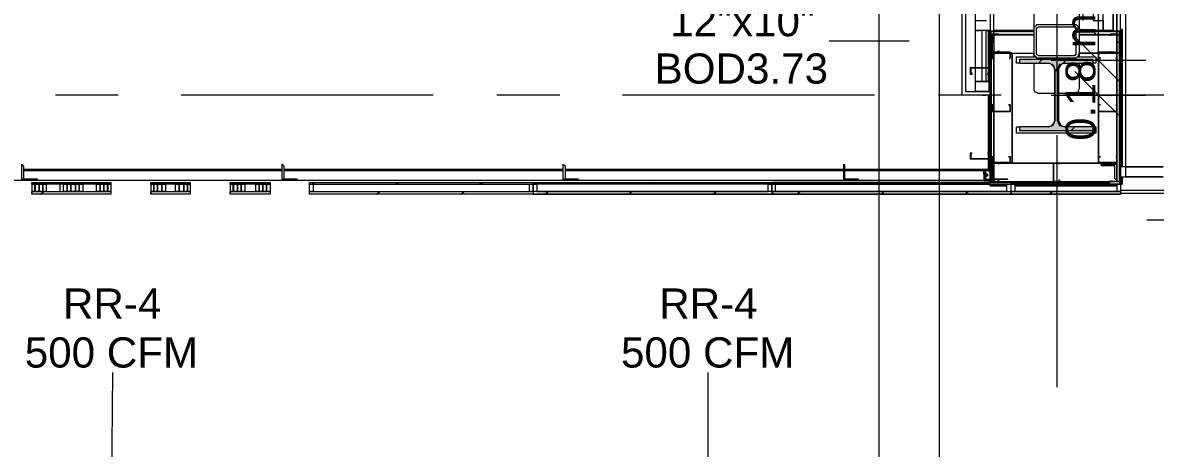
# Model space of a CAD drawing. Header units: metres. Extents: x -2 to 237, y -8 to 52.
# Drawn here: x 41.23 to 46.93, y 21.38 to 23.52 of the extents above; entities that cross this region are included whole.
import ezdxf

# ---------------------------------------------------------------- set-up
doc = ezdxf.new("R2010")
doc.units = ezdxf.units.M
doc.layers.add('HVAC - Ductos', color=5, linetype='Continuous', lineweight=0)
doc.layers.add('PDF2_Text', color=7, linetype='Continuous', lineweight=0)
doc.layers.add('PDF2_Geometry', color=7, linetype='Continuous', lineweight=0, true_color=0xaaaaaa)
doc.layers.add('PDF2_Solid Fills', color=7, linetype='Continuous', lineweight=0, true_color=0xffffff)
doc.styles.add('PDF Helvetica', font='')
doc.styles.get('PDF Helvetica').set_extended_font_data('Helvetica')

msp = doc.modelspace()

# ---------------------------------------------------------------- hatches: boundary and pattern name
at = {"layer": 'PDF2_Solid Fills', "lineweight": 0, "transparency": 33554559}
h = msp.add_hatch(color=256, dxfattribs=at)
h.paths.add_polyline_path([(46.3153, 23.4582), (46.3153, 23.4766), (46.0999, 23.4766), (46.0954, 23.3712), (46.1136, 23.3666), (46.1136, 23.4582)])
h.paths.add_polyline_path([(46.7505, 23.3666), (46.7505, 23.4766), (46.5444, 23.4766), (46.5444, 23.4582), (46.7322, 23.4582), (46.7322, 23.3666)])
h = msp.add_hatch(color=256, dxfattribs=at)
h.paths.add_polyline_path([(46.3153, 23.4583), (46.3153, 23.4766), (46.0954, 23.4766), (46.0954, 23.4583)])
h.paths.add_polyline_path([(46.5444, 23.4766), (46.5444, 23.4583), (46.7505, 23.4583), (46.7505, 23.4766)])
msp.add_hatch(color=256, dxfattribs=at).paths.add_polyline_path([(46.242, 22.9772), (46.6131, 22.9772), (46.6131, 22.9954), (46.4665, 23), (46.4481, 23), (46.4481, 23.0092), (46.4436, 23.0138), (46.439, 23.0138), (46.439, 23.0275), (46.4344, 23.0275), (46.4344, 23.2887), (46.439, 23.3025), (46.4436, 23.307), (46.4481, 23.3162), (46.6131, 23.3162), (46.6131, 23.3345), (46.242, 23.3345), (46.242, 23.3162), (46.4069, 23.3162), (46.4161, 23.307), (46.4161, 23.2979), (46.4207, 23.2979), (46.4161, 23.0184), (46.4115, 23.0092), (46.4069, 23.0046), (46.3885, 23), (46.242, 22.9954)])

# ---------------------------------------------------------------- linework, layer by layer
at = {"layer": 'HVAC - Ductos', "lineweight": 0}
msp.add_lwpolyline([(45.8387, 26.2118), (45.8387, 15.6922), (45.5364, 15.6922), (45.5364, 26.2118)], close=True, dxfattribs=at)
for points in [[(46.6406, 22.9176), (46.6406, 23.5682)], [(46.5214, 23.449), (46.6406, 23.3299), (46.7596, 23.2108)], [(45.6876, 23.4261), (45.2843, 23.4261)], [(46.8788, 23.3299), (46.6406, 23.3299), (46.4023, 23.3299)], [(46.5214, 23.2749), (46.6406, 23.1558), (46.7596, 23.0367)], [(46.4023, 23.1558), (46.6406, 23.1558), (46.8788, 23.1558)], [(46.8834, 22.5281), (50.8053, 22.5281), (52.8075, 22.5281), (55.8635, 22.5281)], [(41.674, 21.2086), (41.6786, 21.7584)], [(44.675, 21.2086), (44.675, 21.7584)]]:
    msp.add_lwpolyline(points, dxfattribs=at)
at = {"layer": 'PDF2_Geometry', "lineweight": 0}
for points in [[(46.0954, 32.0168), (46.0954, 23.4216), (46.1045, 23.4216), (46.1136, 23.4216), (46.1136, 23.4628), (46.1136, 32.0168)], [(46.7322, 32.0168), (46.7322, 23.4216), (46.7505, 23.4216), (46.7505, 32.0168)], [(46.5444, 23.4903), (46.5398, 23.4948), (46.5398, 23.4994), (46.5352, 23.504), (46.526, 23.5086), (46.5214, 23.5086), (46.5123, 23.5086), (46.3427, 23.5086), (46.3336, 23.5086), (46.329, 23.5086), (46.3245, 23.504), (46.3199, 23.4994), (46.3153, 23.4948), (46.3153, 23.4903), (46.3153, 23.362), (46.3153, 23.3574), (46.3199, 23.3528), (46.3245, 23.3483), (46.329, 23.3437), (46.3336, 23.3437), (46.3427, 23.3437), (46.5123, 23.3437), (46.5214, 23.3437), (46.526, 23.3437), (46.5352, 23.3483), (46.5398, 23.3528), (46.5398, 23.3574), (46.5444, 23.362)], [(46.3427, 23.4994), (46.5123, 23.4994), (46.5169, 23.4994), (46.5214, 23.4994), (46.5214, 23.4948), (46.526, 23.4948), (46.526, 23.4903), (46.526, 23.362), (46.526, 23.3574), (46.5214, 23.3574), (46.5214, 23.3528), (46.5169, 23.3528), (46.5123, 23.3528), (46.3427, 23.3528), (46.3382, 23.3528), (46.3336, 23.3574), (46.329, 23.3574), (46.329, 23.362), (46.329, 23.4903), (46.329, 23.4948), (46.3336, 23.4948), (46.3382, 23.4994)], [(46.0862, 23.2291), (46.0862, 23.4812)], [(46.0862, 23.2291), (46.0862, 23.4812)], [(46.0954, 23.3666), (46.0954, 23.4582), (46.0999, 23.4582), (46.0999, 23.4766), (46.3153, 23.4766), (46.0954, 23.4766), (46.0954, 23.4582), (46.1045, 23.4582), (46.3153, 23.4582), (46.1136, 23.4582), (46.1136, 23.3712), (46.1136, 23.3666), (46.1961, 23.3666), (46.2053, 23.3666), (46.2053, 22.8122), (46.1136, 22.8122), (46.2053, 22.8122), (46.6406, 22.8122), (46.2053, 22.8122), (46.2053, 23.3666), (46.1961, 23.3666), (46.1045, 23.3666)], [(46.1366, 23.4628), (46.1091, 23.4628), (46.1045, 23.4628), (46.1045, 23.3758), (46.1045, 23.3712), (46.1091, 23.3712), (46.1366, 23.3712), (46.1366, 23.3804), (46.1366, 23.3712), (46.1091, 23.3712), (46.1045, 23.3712), (46.1045, 23.3758), (46.1045, 23.4628), (46.1091, 23.4628), (46.1366, 23.4628), (46.1366, 23.4582)], [(46.3153, 23.4812), (46.1136, 23.4812)], [(46.7001, 23.3712), (46.7322, 23.3712), (46.7322, 23.3758), (46.7322, 23.4628), (46.7001, 23.4628), (46.7001, 23.4536), (46.7001, 23.4628), (46.7322, 23.4628), (46.7322, 23.3758), (46.7322, 23.3712), (46.7001, 23.3712), (46.7001, 23.3758)], [(46.7596, 23.4857), (46.7551, 23.4857), (46.7551, 23.4812), (46.7505, 23.4766), (46.7505, 22.7939), (46.7505, 23.4766), (46.7551, 23.4812), (46.7551, 23.4857), (46.7596, 23.4857), (46.7505, 23.4857), (46.7596, 23.4857), (46.7596, 22.7939)], [(46.7505, 23.4766), (46.7505, 22.7939)], [(46.1961, 23.3391), (46.1961, 23.3712), (46.1091, 23.3712), (46.1045, 23.3712), (46.1045, 23.3391), (46.1136, 23.3391), (46.1136, 23.3437), (46.1045, 23.3437), (46.1045, 23.3712), (46.1091, 23.3712), (46.1961, 23.3712), (46.1961, 23.3437), (46.1916, 23.3437), (46.1916, 23.3391)], [(46.1136, 23.3666), (46.1136, 23.0734), (46.1136, 22.8168), (46.1136, 23.0734)], [(46.6131, 23.3345), (46.242, 23.3345), (46.242, 23.3162), (46.3885, 23.3162), (46.4069, 23.3116), (46.4161, 23.2979), (46.4207, 23.2841), (46.4207, 23.0275), (46.4161, 23.0138), (46.4069, 23), (46.3885, 22.9954), (46.242, 22.9954), (46.242, 22.9772), (46.6131, 22.9772), (46.6131, 22.9954), (46.4665, 22.9954), (46.4481, 23), (46.439, 23.0138), (46.4344, 23.0275), (46.4344, 23.2841), (46.439, 23.2979), (46.4481, 23.3116), (46.4665, 23.3162), (46.6131, 23.3162)], [(46.7322, 23.3391), (46.7322, 23.3712), (46.6452, 23.3712), (46.6406, 23.3712), (46.6406, 23.3391), (46.6498, 23.3391), (46.6498, 23.3437), (46.6406, 23.3437), (46.6406, 23.3712), (46.6452, 23.3712), (46.7322, 23.3712), (46.7322, 23.3437), (46.7276, 23.3437), (46.7276, 23.3391)], [(46.0862, 23.2612), (46.0862, 23.2933), (45.9992, 23.2933), (45.9946, 23.2933), (45.9946, 23.2612), (46.0037, 23.2612), (46.0037, 23.2658), (45.9992, 23.2658), (45.9992, 23.2933), (46.0862, 23.2933), (46.0862, 23.2658), (46.0816, 23.2658), (46.0816, 23.2612)], [(46.022, 23.2245), (46.0908, 23.2245)], [(46.0862, 22.7801), (46.0862, 23.1558)], [(46.0862, 22.7801), (46.0862, 23.1558)], [(46.1045, 23.1055), (46.1045, 23.0779), (46.1045, 23.0734), (46.1091, 23.0734), (46.1961, 23.0734), (46.1961, 23.0779), (46.1961, 23.1055), (46.187, 23.1055), (46.1961, 23.1055), (46.1961, 23.0779), (46.1961, 23.0734), (46.1091, 23.0734), (46.1045, 23.0734), (46.1045, 23.0779), (46.1045, 23.1055), (46.1091, 23.1055)], [(46.6406, 23.1055), (46.6406, 23.0779), (46.6406, 23.0734), (46.6452, 23.0734), (46.7322, 23.0734), (46.7322, 23.0779), (46.7322, 23.1055), (46.7276, 23.1055), (46.7322, 23.1055), (46.7322, 23.0779), (46.7322, 23.0734), (46.6452, 23.0734), (46.6406, 23.0779), (46.6406, 23.1055), (46.6498, 23.1055)], [(41.2205, 22.8076), (41.225, 22.803), (41.2296, 22.7985), (41.2296, 22.7343), (41.2937, 22.7343), (41.2983, 22.7343), (41.2983, 22.7297), (41.2205, 22.7297)], [(42.5307, 22.8076), (42.5353, 22.803), (42.5399, 22.7985), (42.5399, 22.7343), (42.5995, 22.7343), (42.6041, 22.7343), (42.6087, 22.7297), (42.5307, 22.7297)], [(43.9465, 22.8076), (43.9511, 22.803), (43.9557, 22.7985), (43.9557, 22.7343), (44.0152, 22.7343), (44.0198, 22.7343), (44.0244, 22.7297), (43.9465, 22.7297)], [(45.3577, 22.8076), (45.3623, 22.803), (45.3623, 22.7985), (45.3623, 22.7343), (45.4264, 22.7343), (45.431, 22.7343), (45.431, 22.7297), (45.3577, 22.7297)], [(45.9946, 22.8626), (45.9946, 22.8352), (45.9992, 22.8352), (46.0862, 22.8352), (46.0862, 22.8626), (46.0816, 22.8626), (46.0862, 22.8626), (46.0862, 22.8352), (45.9992, 22.8352), (45.9992, 22.8626), (46.0037, 22.8626)], [(46.1045, 22.8443), (46.1045, 22.8168), (46.1091, 22.8122), (46.1961, 22.8122), (46.1961, 22.8168), (46.1961, 22.8443), (46.187, 22.8443), (46.1961, 22.8443), (46.1961, 22.8168), (46.1091, 22.8168), (46.1045, 22.8168), (46.1045, 22.8443), (46.1091, 22.8443)], [(46.1366, 22.8122), (46.1091, 22.8122), (46.1045, 22.8122), (46.1045, 22.7251), (46.1045, 22.7205), (46.1091, 22.7205), (46.1366, 22.7205), (46.1366, 22.7297), (46.1366, 22.7205), (46.1091, 22.7205), (46.1045, 22.7251), (46.1045, 22.8122), (46.1091, 22.8122), (46.1366, 22.8122), (46.1366, 22.8076)], [(46.1045, 22.8076), (46.1091, 22.803), (46.1136, 22.7985), (46.1136, 22.7343), (46.1778, 22.7343), (46.1824, 22.7343), (46.1824, 22.7297), (46.1045, 22.7297)], [(46.1136, 22.8122), (46.1136, 22.7343)], [(46.4436, 22.8122), (46.4161, 22.8122), (46.4115, 22.8122), (46.4115, 22.7251), (46.4161, 22.7205), (46.4436, 22.7205), (46.4436, 22.7297), (46.4436, 22.7205), (46.4161, 22.7205), (46.4161, 22.7251), (46.4161, 22.8122), (46.4436, 22.8122), (46.4436, 22.8076)], [(46.6406, 22.8443), (46.6406, 22.8168), (46.6452, 22.8122), (46.7322, 22.8122), (46.7322, 22.8168), (46.7322, 22.8443), (46.7276, 22.8443), (46.7322, 22.8443), (46.7322, 22.8168), (46.6452, 22.8168), (46.6406, 22.8168), (46.6406, 22.8443), (46.6498, 22.8443)], [(46.7322, 22.7297), (46.7276, 22.7297), (46.723, 22.7343), (46.723, 22.7985), (46.6589, 22.7985), (46.6543, 22.803), (46.6543, 22.8076), (46.7322, 22.8076)], [(46.7001, 22.7205), (46.7276, 22.7205), (46.7322, 22.7205), (46.7322, 22.7251), (46.7322, 22.8122), (46.7276, 22.8122), (46.7001, 22.8122), (46.7001, 22.803), (46.7001, 22.8122), (46.7276, 22.8122), (46.7322, 22.8122), (46.7322, 22.7251), (46.7322, 22.7205), (46.7276, 22.7205), (46.7001, 22.7205), (46.7001, 22.7251)], [(41.2296, 22.7801), (42.1047, 22.7801), (42.5307, 22.7801), (42.1047, 22.7801)], [(42.5399, 22.7801), (43.438, 22.7801), (43.9465, 22.7801), (43.438, 22.7801)], [(43.9557, 22.7801), (44.7758, 22.7801)], [(44.7758, 22.7801), (45.3577, 22.7801)], [(46.0816, 22.7481), (46.0724, 22.7481), (46.0724, 22.7435), (46.0678, 22.7435), (46.0678, 22.7481), (46.0632, 22.7481), (46.0632, 22.7251), (46.0954, 22.7251), (46.0954, 22.7297), (46.0908, 22.7297), (46.0678, 22.7297), (46.0678, 22.7343), (46.0724, 22.7389), (46.0678, 22.7389), (46.0678, 22.7343), (46.0678, 22.7389), (46.0724, 22.7389), (46.0678, 22.7389), (46.0724, 22.7389), (46.0724, 22.7481), (46.0816, 22.7481), (46.0816, 22.7572), (46.0724, 22.7572), (46.0724, 22.7664), (46.0678, 22.7664), (46.0724, 22.7664), (46.0678, 22.7664), (46.0678, 22.7709), (46.0678, 22.7664), (46.0724, 22.7664), (46.0678, 22.7709), (46.0678, 22.7755), (46.0908, 22.7755), (46.0908, 22.7709), (46.0954, 22.7709), (46.0954, 22.7755), (46.0954, 22.7801), (46.0632, 22.7801), (46.0632, 22.7572), (46.0678, 22.7572), (46.0678, 22.7618), (46.0724, 22.7618), (46.0724, 22.7572), (46.0816, 22.7572)], [(46.7505, 22.7435), (46.778, 22.7435), (46.778, 22.7939), (46.7505, 22.7939)], [(46.9659, 22.7939), (46.778, 22.7939)], [(41.3075, 22.7068), (41.3075, 22.6701), (41.2891, 22.6701), (41.2891, 22.7068)], [(41.3258, 22.7068), (41.3258, 22.6701), (41.3075, 22.6701), (41.3075, 22.7068)], [(41.3441, 22.7068), (41.3441, 22.6701), (41.3258, 22.6701), (41.3258, 22.7068)], [(41.4495, 22.7068), (41.4495, 22.6701), (41.4311, 22.6701), (41.4311, 22.7068)], [(41.4678, 22.7068), (41.4678, 22.6701), (41.4495, 22.6701), (41.4495, 22.7068)], [(41.4908, 22.7068), (41.4908, 22.6701), (41.4678, 22.6701), (41.4678, 22.7068)], [(41.5091, 22.7068), (41.5091, 22.6701), (41.4908, 22.6701), (41.4908, 22.7068)], [(41.5274, 22.7068), (41.5274, 22.6701), (41.5091, 22.6701), (41.5091, 22.7068)], [(41.6144, 22.7068), (41.6144, 22.6701), (41.5961, 22.6701), (41.5961, 22.7068)], [(41.6328, 22.7068), (41.6328, 22.6701), (41.6144, 22.6701), (41.6144, 22.7068)], [(41.6511, 22.7068), (41.6511, 22.6701), (41.6328, 22.6701), (41.6328, 22.7068)], [(41.9031, 22.7068), (41.9031, 22.6701), (41.8847, 22.6701), (41.8847, 22.7068)], [(41.926, 22.7068), (41.926, 22.6701), (41.9031, 22.6701), (41.9031, 22.7068)], [(41.9443, 22.7068), (41.9443, 22.6701), (41.926, 22.6701), (41.926, 22.7068)], [(42.013, 22.7068), (42.013, 22.6701), (41.9947, 22.6701), (41.9947, 22.7068)], [(42.036, 22.7068), (42.036, 22.6701), (42.013, 22.6701), (42.013, 22.7068)], [(42.0543, 22.7068), (42.0543, 22.6701), (42.036, 22.6701), (42.036, 22.7068)], [(42.3063, 22.7068), (42.3063, 22.6701), (42.288, 22.6701), (42.288, 22.7068)], [(42.3246, 22.7068), (42.3246, 22.6701), (42.3063, 22.6701), (42.3063, 22.7068)], [(42.3429, 22.7068), (42.3429, 22.6701), (42.3246, 22.6701), (42.3246, 22.7068)], [(42.4163, 22.7068), (42.4163, 22.6701), (42.3979, 22.6701), (42.3979, 22.7068)], [(42.4345, 22.7068), (42.4345, 22.6701), (42.4163, 22.6701), (42.4163, 22.7068)], [(42.4529, 22.7068), (42.4529, 22.6701), (42.4345, 22.6701), (42.4345, 22.7068)], [(43.777, 22.6701), (43.777, 22.7068), (43.7954, 22.7068), (43.7954, 22.6701)], [(46.0954, 22.6977), (46.1778, 22.6977), (46.0954, 22.6977), (46.0954, 22.7068)], [(46.219, 22.6977), (46.7322, 22.6977)], [(46.7505, 22.7068), (46.7551, 22.7068), (46.7596, 22.7068), (46.7551, 22.7068)], [(46.7505, 22.7068), (46.7551, 22.7068), (46.7596, 22.7068), (46.7551, 22.7068)], [(46.7596, 22.7435), (46.7596, 22.7068)], [(46.7596, 22.7435), (46.7596, 22.7068)], [(41.6694, 22.6564), (41.2708, 22.6564), (41.2708, 22.6701), (41.6694, 22.6701)], [(42.068, 22.6564), (41.871, 22.6564), (41.871, 22.6701), (42.068, 22.6701)], [(42.4712, 22.6564), (42.2696, 22.6564), (42.2696, 22.6701), (42.4712, 22.6701)], [(43.7954, 22.6564), (42.6682, 22.6564), (42.6682, 22.6701), (43.7954, 22.6701)], [(45.0003, 22.6564), (45.0003, 22.6701), (46.2007, 22.6701), (46.2007, 22.6564)], [(46.2007, 22.6564), (46.7505, 22.6564)]]:
    msp.add_lwpolyline(points, close=True, dxfattribs=at)
for points in [[(46.1136, 23.4216), (46.1136, 23.4628), (46.1136, 32.0168)], [(46.7322, 23.4216), (46.7322, 32.0168)], [(46.5444, 23.4903), (46.5444, 27.4855), (46.5398, 27.4901), (46.5398, 27.4993), (46.5352, 27.5039), (46.526, 27.5039), (46.5214, 27.5085), (46.5123, 27.5085), (46.3427, 27.5085), (46.3336, 27.5085), (46.329, 27.5039), (46.3245, 27.5039), (46.3199, 27.4993), (46.3153, 27.4901), (46.3153, 27.4855), (46.3153, 23.4903)], [(46.0954, 23.1558), (46.0908, 23.1558), (45.9533, 23.1558), (45.9533, 23.1741), (45.9533, 26.3355), (45.9533, 26.3538), (46.0954, 26.3538)], [(46.0954, 26.2852), (45.9716, 26.2852), (45.9716, 26.3355), (45.9716, 23.1741), (46.0908, 23.1741), (46.0908, 23.4628), (46.0908, 23.4812), (46.0954, 23.4812), (46.022, 23.4812), (46.045, 23.4812)], [(46.022, 26.2852), (46.022, 26.1385), (46.022, 26.2852), (45.9716, 26.2852), (45.9716, 23.1741), (46.022, 23.1741), (46.022, 23.2245), (46.077, 23.2245)], [(46.5627, 23.5315), (46.5627, 24.7319), (46.6131, 24.7319), (46.6131, 23.5315), (46.6634, 23.5315), (46.6634, 23.4812), (46.5444, 23.4812), (46.7139, 23.4812), (46.7139, 26.3355), (46.7139, 26.2852), (46.7139, 23.4812), (46.6634, 23.4812), (46.6634, 26.2852), (46.6634, 24.7823), (46.6131, 24.7823), (46.6131, 26.2348), (46.5398, 26.2348), (46.6131, 26.2348), (46.6131, 26.1843), (46.5398, 26.1843)], [(46.0724, 23.2245), (46.0908, 23.2245), (46.0908, 23.1741), (46.022, 23.1741), (46.022, 23.2933), (46.022, 23.701), (46.022, 24.1042), (46.022, 24.512), (46.022, 24.9152), (46.022, 24.7823)], [(46.9659, 22.7435), (46.778, 22.7435), (46.778, 22.7939), (46.778, 23.701), (46.778, 23.7331), (46.9613, 23.7148)], [(46.4298, 23.5865), (46.4298, 23.2703)], [(46.077, 23.4812), (46.0908, 23.4812), (46.077, 23.4812), (46.022, 23.4812), (46.022, 23.5315), (46.077, 23.5315)], [(46.0999, 23.4582), (46.0999, 23.3666), (46.0999, 22.716), (46.0999, 22.7205), (46.7459, 22.7205), (46.7459, 22.7068), (46.6956, 22.7068), (46.2007, 22.7068), (46.2007, 22.716), (46.6956, 22.716), (46.6956, 22.7068), (46.7505, 22.7068), (46.0954, 22.7068), (46.1778, 22.7068), (46.1778, 22.6701), (45.014, 22.6701), (45.014, 22.7068), (44.9958, 22.7068), (44.9958, 22.716)], [(46.022, 23.2291), (46.022, 23.2933), (46.022, 23.4812)], [(46.0541, 23.2291), (46.0541, 23.2933), (46.0541, 23.4812)], [(46.0724, 23.4812), (46.0724, 23.2933), (46.0724, 23.2291)], [(46.3153, 23.4766), (46.0954, 23.4766), (46.0954, 23.3666), (46.0999, 23.3666), (46.1045, 23.3666), (46.1136, 23.3666), (46.1961, 23.3666), (46.3153, 23.3666)], [(46.0954, 23.4766), (46.0954, 22.716)], [(46.3153, 23.4766), (46.0954, 23.4766), (46.3153, 23.4766)], [(46.3153, 23.4582), (46.1045, 23.4582), (46.0954, 23.4582), (46.0954, 23.3666)], [(46.5398, 23.3666), (46.6406, 23.3666), (46.7322, 23.3666), (46.7459, 23.3666), (46.7505, 23.3666), (46.7505, 23.4766), (46.5444, 23.4766)], [(46.7322, 23.4582), (46.5444, 23.4582), (46.7322, 23.4582), (46.7505, 23.4582), (46.7505, 23.3666), (46.7322, 23.3666), (46.6406, 23.3666), (46.5398, 23.3666)], [(46.7505, 23.3666), (46.7505, 23.4582), (46.7459, 23.4582), (46.7459, 23.4766), (46.5444, 23.4766), (46.7505, 23.4766), (46.5444, 23.4766), (46.7505, 23.4766), (46.7505, 23.4582), (46.7322, 23.4582), (46.5444, 23.4582)], [(46.7322, 23.3758), (46.7322, 23.3666), (46.6406, 23.3666), (46.6406, 22.8122), (46.7322, 22.8122), (46.7322, 23.3666), (46.7322, 22.7205), (46.7459, 22.7205), (46.7459, 23.3666), (46.7459, 23.4582)], [(46.7459, 22.7068), (46.7505, 22.7068), (46.7505, 23.4766)], [(46.7505, 23.4766), (46.7551, 23.4812), (46.7551, 23.4857), (46.7596, 23.4857)], [(46.7596, 23.4857), (46.7505, 23.4857)], [(46.7596, 23.4857), (46.7551, 23.4857), (46.7551, 23.4812), (46.7505, 23.4766)], [(46.7596, 23.4857), (46.7505, 23.4857)], [(46.7505, 23.4766), (46.7505, 22.7939)], [(46.7505, 22.7939), (46.7505, 23.4766)], [(46.7505, 23.4766), (46.7505, 22.7939)], [(46.7505, 22.7939), (46.7505, 23.4766)], [(46.7596, 22.7939), (46.7596, 23.4857)], [(46.7596, 22.7939), (46.7596, 23.4857)], [(42.6682, 22.6564), (42.6682, 22.6701), (42.6682, 22.7068), (43.7954, 22.7068), (43.7954, 22.716), (44.9958, 22.716), (45.0003, 22.716), (46.0954, 22.716), (46.0954, 22.8122), (46.0954, 23.3666), (46.1045, 23.3666), (46.1961, 23.3666), (46.3153, 23.3666), (46.3153, 23.3483)], [(46.0954, 23.3666), (46.0999, 23.3666)], [(46.0999, 23.3666), (46.0999, 22.7205), (46.1136, 22.7205), (46.1136, 22.7297), (46.1136, 22.7205), (46.7322, 22.7205), (46.7322, 22.8122), (46.6406, 22.8122), (46.6406, 23.3666), (46.7322, 23.3666), (46.7505, 23.3666), (46.7505, 22.8122), (46.7505, 22.7068), (46.7505, 22.6747), (46.7505, 22.661), (48.6885, 22.661), (48.6885, 22.6747), (46.7505, 22.6747)], [(46.242, 23.3162), (46.2282, 23.3162), (46.2282, 23.3483), (46.3245, 23.3483)], [(46.3382, 23.3162), (46.3565, 23.3345)], [(46.4573, 23.3116), (46.4802, 23.3345)], [(46.5306, 23.3483), (46.6268, 23.3483), (46.6268, 23.3162), (46.6131, 23.3162)], [(46.5444, 23.3483), (46.5444, 23.3666)], [(46.7459, 23.3666), (46.7505, 23.3666)], [(46.7459, 23.3666), (46.7459, 22.7068)], [(46.3153, 23.3162), (46.3153, 23.1879), (46.3153, 23.1787), (46.3199, 23.1741), (46.3245, 23.1696), (46.329, 23.1696), (46.3336, 23.165), (46.3427, 23.165), (46.4207, 23.165)], [(46.3885, 22.9954), (46.4023, 23), (46.4161, 23.0138), (46.4207, 23.0275), (46.4207, 23.2841), (46.4161, 23.2979), (46.4023, 23.3116), (46.3885, 23.3162)], [(46.4207, 23.2749), (46.4344, 23.2887)], [(46.471, 23.3162), (46.4527, 23.3116), (46.4436, 23.2979), (46.439, 23.2841), (46.439, 23.0275), (46.4436, 23.0138), (46.4527, 23), (46.471, 22.9954)], [(46.439, 23.165), (46.5123, 23.165), (46.5214, 23.165), (46.526, 23.1696), (46.5352, 23.1696), (46.5398, 23.1741), (46.5398, 23.1787), (46.5444, 23.1879), (46.5444, 23.3162)], [(41.706, 23.1558), (41.3899, 23.1558)], [(43.2914, 23.1558), (42.0222, 23.1558)], [(43.9282, 23.1558), (43.6121, 23.1558)], [(45.5134, 23.1558), (44.2444, 23.1558)], [(46.1503, 23.1558), (45.8342, 23.1558)], [(46.0541, 23.1558), (46.0724, 23.1558)], [(46.0954, 22.7755), (46.0954, 23.1558), (46.0954, 22.7755)], [(46.0954, 22.7755), (46.0954, 23.1558), (46.0954, 22.7755)], [(46.0954, 22.7755), (46.0954, 23.1558), (46.0954, 22.7755)], [(46.0954, 22.7755), (46.0954, 23.1558), (46.0954, 22.7755)], [(47.7356, 23.1558), (46.4665, 23.1558)], [(46.6131, 22.9954), (46.6268, 22.9954), (46.6268, 22.9634), (46.2282, 22.9634), (46.2282, 22.9954), (46.242, 22.9954)], [(46.5031, 22.9772), (46.5214, 22.9954)], [(46.4298, 22.9542), (46.4298, 21.6851)], [(45.3623, 22.7755), (46.0632, 22.7755), (46.0632, 22.7251), (44.7758, 22.7251), (43.438, 22.7251), (42.1047, 22.7251), (40.7714, 22.7251), (39.4702, 22.7251), (39.4702, 22.7481), (39.4564, 22.7481), (39.4564, 22.7572), (39.4702, 22.7572), (39.4702, 22.7618), (39.4702, 22.7572), (39.4702, 22.7801), (39.8001, 22.7801), (39.4702, 22.7801)], [(41.2296, 22.7755), (42.1047, 22.7755), (42.5307, 22.7755)], [(42.5399, 22.7755), (43.438, 22.7755), (43.9465, 22.7755)], [(43.9557, 22.7755), (44.7758, 22.7755), (45.3577, 22.7755)], [(46.0632, 22.7755), (46.0632, 22.7618), (46.0632, 22.7572), (46.0632, 22.7801), (45.3623, 22.7801), (46.0632, 22.7801)], [(46.0632, 22.7618), (46.0632, 22.7572), (46.0816, 22.7572), (46.0816, 22.7481), (46.0632, 22.7481)], [(41.6694, 22.7068), (41.6694, 22.6701), (41.6556, 22.6701), (41.6556, 22.7068), (41.6694, 22.7068), (41.6694, 22.716), (41.6694, 22.7068), (41.2708, 22.7068), (41.2708, 22.6701), (41.2708, 22.6564)], [(41.2708, 22.716), (41.2708, 22.7068), (41.2708, 22.716), (41.6694, 22.716)], [(41.2708, 22.7068), (41.2845, 22.7068), (41.2845, 22.6701), (41.2708, 22.6701)], [(41.4311, 22.716), (41.4129, 22.7068), (41.4129, 22.6701), (41.4311, 22.6701), (41.4311, 22.7068), (41.4129, 22.7068)], [(42.068, 22.7068), (42.068, 22.6701), (42.0543, 22.6701), (42.0543, 22.7068), (42.068, 22.7068), (42.068, 22.716), (42.068, 22.7068), (41.871, 22.7068), (41.871, 22.6701), (41.871, 22.6564)], [(41.871, 22.716), (41.871, 22.7068), (41.871, 22.716), (42.068, 22.716)], [(41.871, 22.7068), (41.8847, 22.7068), (41.8847, 22.6701), (41.871, 22.6701)], [(42.2788, 22.716), (42.2696, 22.7114)], [(42.4712, 22.7068), (42.4712, 22.6701), (42.4529, 22.6701), (42.4529, 22.7068), (42.4712, 22.7068), (42.4712, 22.716), (42.4712, 22.7068), (42.2696, 22.7068), (42.2696, 22.6701), (42.2696, 22.6564)], [(42.2696, 22.716), (42.2696, 22.7068), (42.2696, 22.716), (42.4712, 22.716)], [(42.2696, 22.7068), (42.2834, 22.7068), (42.2834, 22.6701), (42.2696, 22.6701)], [(42.6682, 22.716), (42.6682, 22.7068), (42.6866, 22.7068), (42.6866, 22.6701), (42.6682, 22.6701)], [(42.6682, 22.7068), (42.6682, 22.716), (43.7954, 22.716), (44.9958, 22.716), (45.0003, 22.716), (45.0003, 22.7068), (44.9958, 22.7068), (43.7954, 22.7068), (43.7954, 22.716)], [(42.7003, 22.716), (42.682, 22.7068)], [(43.1218, 22.716), (43.1035, 22.7068)], [(43.5479, 22.716), (43.525, 22.7068)], [(45.014, 22.6701), (44.9958, 22.6701), (44.9958, 22.7068), (44.9958, 22.6701), (44.9958, 22.6564), (43.7954, 22.6564), (44.9958, 22.6564), (45.0003, 22.6564), (45.0003, 22.6701), (44.9958, 22.6701), (43.7954, 22.6701), (43.7954, 22.6564)], [(43.8136, 22.6701), (43.7954, 22.6701), (43.7954, 22.7068), (43.8136, 22.7068), (43.8136, 22.6701), (44.9774, 22.6701), (44.9774, 22.7068), (44.9958, 22.7068)], [(44.9774, 22.7068), (43.8136, 22.7068)], [(43.9695, 22.716), (43.9511, 22.7068)], [(44.391, 22.716), (44.3726, 22.7068)], [(44.8171, 22.716), (44.7942, 22.7068)], [(46.1778, 22.6701), (46.2007, 22.6701), (46.2007, 22.7068), (46.219, 22.7068), (46.7322, 22.7068), (46.7322, 22.6701), (46.219, 22.6701), (46.2007, 22.6701), (46.2007, 22.7068), (46.2007, 22.716), (45.0003, 22.716), (45.0003, 22.7068), (46.2007, 22.7068), (46.1778, 22.7068), (46.0954, 22.7068), (46.7505, 22.7068), (46.7322, 22.7068), (46.219, 22.7068), (46.219, 22.6701)], [(46.0954, 22.7068), (45.014, 22.7068)], [(45.2385, 22.716), (45.2203, 22.7068)], [(45.66, 22.716), (45.6418, 22.7068)], [(46.0862, 22.716), (46.0632, 22.7068)], [(46.0954, 22.7068), (46.0954, 22.7068)], [(46.5077, 22.716), (46.4847, 22.7068)], [(46.7505, 22.7435), (46.7505, 22.7068), (46.7505, 22.7435)], [(46.7505, 22.7435), (46.7505, 22.7068), (46.7505, 22.7435)], [(46.7505, 22.7435), (46.7505, 22.7068), (46.7505, 22.7435)], [(46.7505, 22.7435), (46.7505, 22.7068), (46.7505, 22.7435)], [(46.7505, 22.7068), (46.7505, 22.7068)], [(46.778, 22.7435), (46.9659, 22.7435)], [(41.3349, 22.6701), (41.3167, 22.6564)], [(41.6694, 22.6701), (41.6694, 22.6564)], [(42.068, 22.6701), (42.068, 22.6564)], [(42.4712, 22.6701), (42.4712, 22.6564)], [(43.0256, 22.6701), (43.0073, 22.6564)], [(43.4517, 22.6701), (43.4288, 22.6564)], [(43.8732, 22.6701), (43.8549, 22.6564)], [(44.2947, 22.6701), (44.2764, 22.6564)], [(44.7208, 22.6701), (44.6979, 22.6564)], [(44.9958, 22.6701), (44.9774, 22.6701)], [(44.9958, 22.6564), (45.0003, 22.6564), (46.2007, 22.6564), (46.2007, 22.6701), (46.7505, 22.6701), (46.7505, 22.6564)], [(45.1423, 22.6701), (45.124, 22.6564)], [(45.5638, 22.6701), (45.5456, 22.6564)], [(45.99, 22.6701), (45.967, 22.6564)], [(46.4115, 22.6701), (46.3931, 22.6564)], [(46.7505, 22.6701), (46.7322, 22.6701)]]:
    msp.add_lwpolyline(points, dxfattribs=at)
at = {"layer": 'PDF2_Geometry', "color": 7, "lineweight": 0, "true_color": 0xffffff}
for points in [[(46.1549, 23.4628), (46.1549, 23.4582)], [(46.5718, 23.4582), (46.5718, 23.4628)], [(46.6176, 23.4766), (46.6268, 23.4582)]]:
    msp.add_lwpolyline(points, close=True, dxfattribs=at)
at = {"layer": 'PDF2_Geometry', "color": 254, "lineweight": 0, "true_color": 0xd2d2d2}
for points in [[(46.1045, 23.0825), (46.1045, 23.0825)], [(46.723, 23.0734), (46.723, 23.0734)], [(46.7322, 23.0825), (46.7322, 23.0871)], [(45.9946, 22.8488), (45.9992, 22.8534)], [(46.4115, 22.7664), (46.4161, 22.7664)]]:
    msp.add_lwpolyline(points, dxfattribs=at)

# ---------------------------------------------------------------- texts
at = {"layer": 'PDF2_Text', "lineweight": 0, "char_height": 0.1519, "attachment_point": 4, "style": 'PDF Helvetica'}
for s, insert in [('12"x10"', (44.4841, 23.5263)), ('BOD3.73', (44.4062, 23.288)), ('RR-4', (41.4281, 22.1059)), ('RR-4', (44.4292, 22.1059)), ('500 CFM', (41.2356, 21.8585)), ('500 CFM', (44.2367, 21.8585))]:
    msp.add_mtext(s, dxfattribs=dict(at, insert=insert))
at = {"layer": 'PDF2_Text', "lineweight": 0, "insert": (46.5508, 22.9257), "char_height": 0.15002, "attachment_point": 4, "rotation": 90, "style": 'PDF Helvetica'}
msp.add_mtext('0.18 m', dxfattribs=at)

doc.saveas('drawing.dxf')
